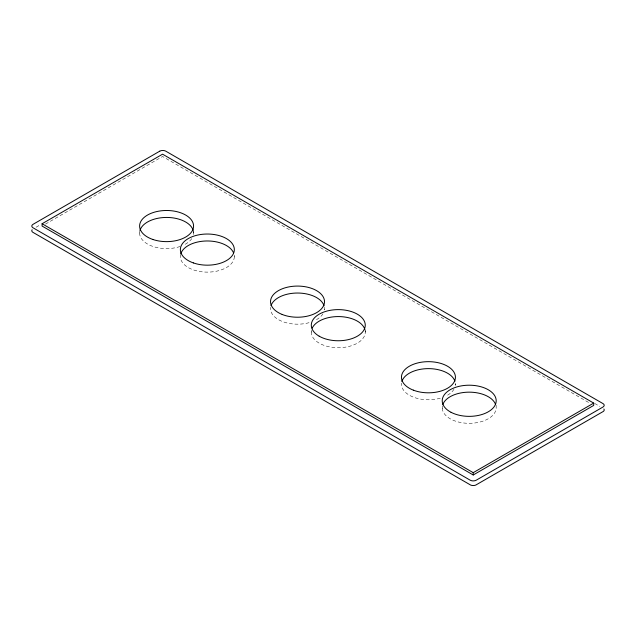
<?xml version="1.0" encoding="UTF-8"?>
<svg xmlns="http://www.w3.org/2000/svg" width="636" height="636" viewBox="0 0 636 636"><rect width="100%" height="100%" fill="white"/><g stroke="black" fill="none" stroke-linecap="round" stroke-linejoin="round"><path stroke-width="0.48" stroke-dasharray="3.18 2.39" d="M36.101 227.227L40.378 224.754M45.506 224.087L162.57 156.496L590.272 403.431M594.716 403.47L599.875 406.452M496.16 405.259L496.16 407A26.982 15.574 0 0 1 468.366 423.306A26.982 15.574 0 0 1 442.394 406.022M455.36 383.54L455.36 385.281A26.982 15.574 0 0 0 455.32 382.832M442.258 405.863L442.258 408.471M365.263 330.402L365.263 332.143M324.408 307.283L324.408 309.891A26.982 15.574 0 0 0 324.424 307.442M311.306 330.402L311.306 332.143M234.326 255.139L234.326 256.88M193.567 231.281L193.567 233.015M180.378 254.487L180.378 256.228A26.982 15.574 0 0 0 208.195 272.121A26.982 15.574 0 0 0 234.239 255.251M139.61 231.281L139.61 233.015M322.913 313.866A26.982 15.574 0 0 1 314.963 320.488M309.04 322.69A26.982 15.574 0 0 1 270.626 307.331M365.112 330.521A26.982 15.574 0 0 1 338.28 347.717A26.982 15.574 0 0 1 311.449 330.521M193.416 231.393A26.982 15.574 0 0 1 192.978 236.258M191.778 238.595A26.982 15.574 0 0 1 183.414 245.194M180.075 246.506A26.982 15.574 0 0 1 151.893 246.084A26.982 15.574 0 0 1 139.753 231.393M453.961 389.264A26.982 15.574 0 0 1 446.154 395.95M440.287 398.2A26.982 15.574 0 0 1 401.531 383.118"/><path stroke-width="0.95" d="M42.087 223.745L162.57 154.182L593.714 403.097L593.714 405.418L473.224 474.981L42.087 226.058L42.087 223.745L473.224 472.659L593.714 403.097M473.224 472.659L473.224 474.981M271.008 305.717A26.982 15.574 0 0 1 297.616 293.029A26.982 15.574 0 0 1 324.066 305.829M180.799 253.788A26.982 15.574 0 0 1 206.509 240.98A26.982 15.574 0 0 1 233.555 252.842M401.873 381.505A26.982 15.574 0 0 1 428.195 368.626A26.982 15.574 0 0 1 454.931 381.218M312.22 328.112A26.982 15.574 0 0 1 339.696 316.593A26.982 15.574 0 0 1 364.929 329.702M603.874 408.996A4.261 2.457 0 0 1 603.318 411.436L475.823 485.045A4.261 2.457 0 0 1 470.632 485.045L32.682 232.196A4.261 2.457 0 0 1 32.126 229.755M139.944 230.582A26.982 15.574 0 0 1 166.584 217.44A26.982 15.574 0 0 1 193.233 230.582M442.855 404.416A26.982 15.574 0 0 1 469.352 392.158A26.982 15.574 0 0 1 495.627 404.575M159.763 151.169L33.048 224.325A4.261 2.457 0 0 0 33.048 227.799L470.219 480.196A4.261 2.457 0 0 0 476.237 480.196L602.952 407.04A4.261 2.457 0 0 0 602.952 403.566L165.781 151.169A4.261 2.457 0 0 0 159.763 151.169M282.153 314.454A26.982 15.574 0 0 0 324.408 302.935A26.982 15.574 0 0 0 285.993 287.567A26.982 15.574 0 0 0 282.153 314.454M193.376 262.922A26.982 15.574 0 0 0 234.326 249.924A26.982 15.574 0 0 0 194.362 235.948A26.982 15.574 0 0 0 193.376 262.922M319.208 336.205A26.982 15.574 0 0 0 364.341 329.217A26.982 15.574 0 0 0 331.3 310.145A26.982 15.574 0 0 0 319.208 336.205M413.368 390.162A26.982 15.574 0 0 0 455.36 378.325A26.982 15.574 0 0 0 416.612 363.243A26.982 15.574 0 0 0 413.368 390.162M153.101 239.549A26.982 15.574 0 0 0 193.567 226.058A26.982 15.574 0 0 0 153.101 212.575A26.982 15.574 0 0 0 153.101 239.549M451.051 412.303A26.982 15.574 0 0 0 495.571 404.099A26.982 15.574 0 0 0 461.005 385.941A26.982 15.574 0 0 0 451.051 412.303"/></g></svg>
